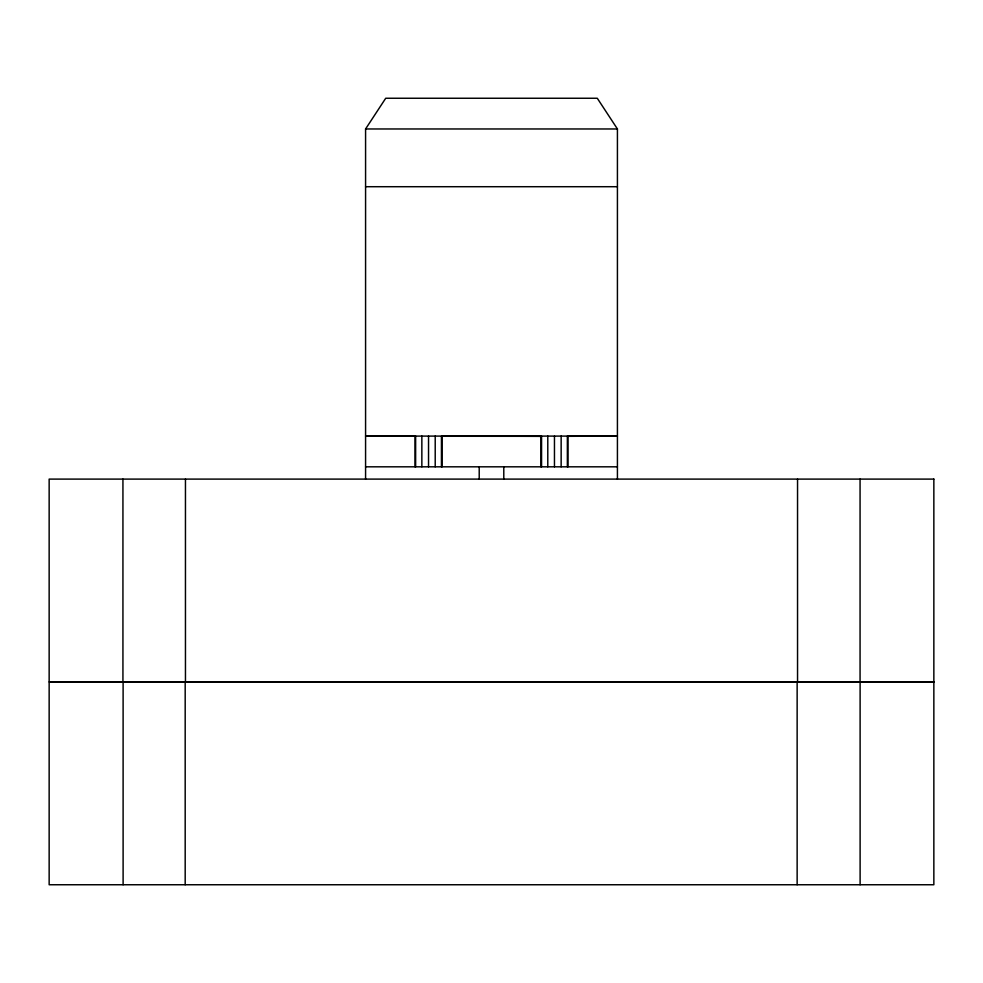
<?xml version="1.0" encoding="UTF-8"?>
<svg xmlns="http://www.w3.org/2000/svg" width="983" height="983" viewBox="0 0 983 983"><rect width="100%" height="100%" fill="white"/><g stroke="black" fill="none" stroke-linecap="round" stroke-linejoin="round"><path stroke-width="1.47" d="M797.139 884.749L797.139 682.042M860.113 884.749L860.113 682.042M365.578 479.102L365.578 128.97L385.717 98.251L597.283 98.251L617.422 128.97L617.422 479.102M567.977 466.814L567.977 436.317L572.708 436.096M442.055 466.814L442.055 436.268L446.786 436.096L540.945 436.317L540.945 466.814M567.977 436.317L617.422 436.096L365.578 436.096L415.023 436.268L415.023 466.814M365.578 128.97L617.422 128.97M365.578 186.709L617.422 186.709M442.055 436.268L540.945 436.317L536.214 436.096M365.578 466.814L617.422 466.814M403.62 436.096L415.023 436.268L410.292 436.096M529.542 436.096L540.945 436.317L532.122 436.096M406.2 436.096L415.023 436.268M860.064 479.102L860.064 681.809M797.545 479.102L797.545 681.809M567.363 436.096L567.363 466.814M561.146 436.096L561.146 466.814M554.461 436.096L554.461 466.814M547.789 436.096L547.789 466.814M541.559 436.096L541.559 466.814M503.788 466.814L503.788 479.102M479.212 466.814L479.212 479.102M441.441 436.096L441.441 466.814M435.211 436.096L435.211 466.814M428.539 436.096L428.539 466.814M421.854 436.096L421.854 466.814M415.637 436.096L415.637 466.814M185.455 479.102L185.455 681.809M185.185 682.042L185.185 884.749M123.108 682.042L123.108 884.749M122.936 479.102L122.936 681.809M933.85 479.102L49.15 479.102L49.15 681.809L933.85 681.809L933.85 479.102M933.85 682.042L49.15 682.042L49.15 884.749L933.85 884.749L933.85 682.042"/></g></svg>
